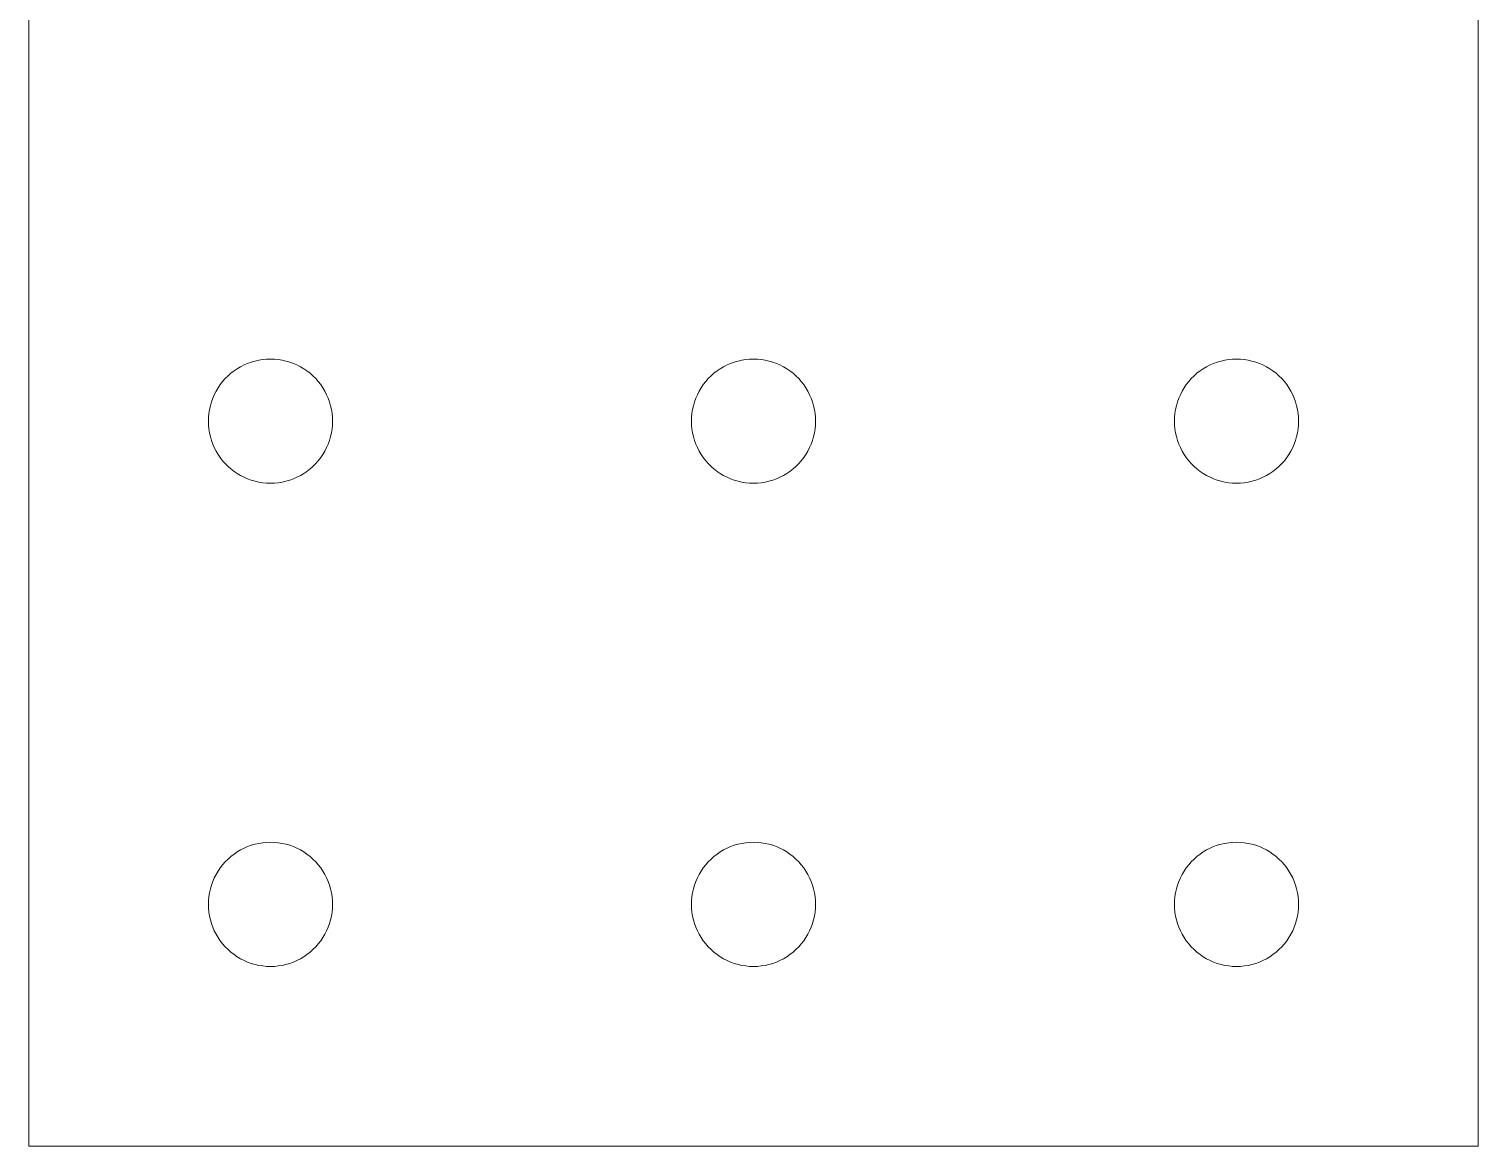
# Model space of a CAD drawing. Header units: millimetres. Extents: x -38 to 76, y -76 to 76.
# Drawn here: x -38.1 to 38.1, y -76.2 to -17.5 of the extents above; entities that cross this region are included whole.
import ezdxf

# ---------------------------------------------------------------- set-up
doc = ezdxf.new("R2010")
doc.units = ezdxf.units.MM
doc.layers.get('0').update_dxf_attribs({"linetype": 'CONTINUOUS', "lineweight": 0})

msp = doc.modelspace()

# ---------------------------------------------------------------- linework, layer by layer
for p, q in [((-38.1, -76.2), (-38.1, 76.2)), ((38.1, 76.2), (38.1, -76.2)), ((-26.602, -35.065), (-26.409, -34.996)), ((-26.409, -34.996), (-26.212, -34.939)), ((-26.212, -34.939), (-26.012, -34.894)), ((-26.012, -34.894), (-25.809, -34.862)), ((-25.809, -34.862), (-25.605, -34.843)), ((-25.605, -34.843), (-25.4, -34.836)), ((-25.4, -34.836), (-25.195, -34.843)), ((-25.195, -34.843), (-24.991, -34.862)), ((-24.991, -34.862), (-24.788, -34.894)), ((-24.788, -34.894), (-24.588, -34.939)), ((-24.588, -34.939), (-24.391, -34.996)), ((-24.391, -34.996), (-24.198, -35.065)), ((-1.202, -35.065), (-1.009, -34.996)), ((-1.009, -34.996), (-0.812, -34.939)), ((-0.812, -34.939), (-0.612, -34.894)), ((-0.612, -34.894), (-0.409, -34.862)), ((-0.409, -34.862), (-0.205, -34.843)), ((-0.205, -34.843), (0, -34.836)), ((0, -34.836), (0.205, -34.843)), ((0.205, -34.843), (0.409, -34.862)), ((0.409, -34.862), (0.612, -34.894)), ((0.612, -34.894), (0.812, -34.939)), ((0.812, -34.939), (1.009, -34.996)), ((1.009, -34.996), (1.202, -35.065)), ((24.198, -35.065), (24.391, -34.996)), ((24.391, -34.996), (24.588, -34.939)), ((24.588, -34.939), (24.788, -34.894)), ((24.788, -34.894), (24.991, -34.862)), ((24.991, -34.862), (25.195, -34.843)), ((25.195, -34.843), (25.4, -34.836)), ((25.4, -34.836), (25.605, -34.843)), ((25.605, -34.843), (25.809, -34.862)), ((25.809, -34.862), (26.012, -34.894)), ((26.012, -34.894), (26.212, -34.939)), ((26.212, -34.939), (26.409, -34.996)), ((26.409, -34.996), (26.602, -35.065)), ((-27.779, -35.866), (-27.634, -35.721)), ((-27.634, -35.721), (-27.48, -35.585)), ((-27.48, -35.585), (-27.318, -35.459)), ((-27.318, -35.459), (-27.149, -35.344)), ((-27.149, -35.344), (-26.972, -35.24)), ((-26.972, -35.24), (-26.79, -35.147)), ((-26.79, -35.147), (-26.602, -35.065)), ((-24.198, -35.065), (-24.01, -35.147)), ((-24.01, -35.147), (-23.828, -35.24)), ((-23.828, -35.24), (-23.651, -35.344)), ((-23.651, -35.344), (-23.482, -35.459)), ((-23.482, -35.459), (-23.32, -35.585)), ((-23.32, -35.585), (-23.166, -35.721)), ((-23.166, -35.721), (-23.021, -35.866)), ((-2.379, -35.866), (-2.234, -35.721)), ((-2.234, -35.721), (-2.08, -35.585)), ((-2.08, -35.585), (-1.918, -35.459)), ((-1.918, -35.459), (-1.749, -35.344)), ((-1.749, -35.344), (-1.572, -35.24)), ((-1.572, -35.24), (-1.39, -35.147)), ((-1.39, -35.147), (-1.202, -35.065)), ((1.202, -35.065), (1.39, -35.147)), ((1.39, -35.147), (1.572, -35.24)), ((1.572, -35.24), (1.749, -35.344)), ((1.749, -35.344), (1.918, -35.459)), ((1.918, -35.459), (2.08, -35.585)), ((2.08, -35.585), (2.234, -35.721)), ((2.234, -35.721), (2.379, -35.866)), ((23.021, -35.866), (23.166, -35.721)), ((23.166, -35.721), (23.32, -35.585)), ((23.32, -35.585), (23.482, -35.459)), ((23.482, -35.459), (23.651, -35.344)), ((23.651, -35.344), (23.828, -35.24)), ((23.828, -35.24), (24.01, -35.147)), ((24.01, -35.147), (24.198, -35.065)), ((26.602, -35.065), (26.79, -35.147)), ((26.79, -35.147), (26.972, -35.24)), ((26.972, -35.24), (27.149, -35.344)), ((27.149, -35.344), (27.318, -35.459)), ((27.318, -35.459), (27.48, -35.585)), ((27.48, -35.585), (27.634, -35.721)), ((27.634, -35.721), (27.779, -35.866)), ((-28.353, -36.71), (-28.26, -36.528)), ((-28.26, -36.528), (-28.156, -36.351)), ((-28.156, -36.351), (-28.041, -36.182)), ((-28.041, -36.182), (-27.915, -36.02)), ((-27.915, -36.02), (-27.779, -35.866)), ((-23.021, -35.866), (-22.885, -36.02)), ((-22.885, -36.02), (-22.759, -36.182)), ((-22.759, -36.182), (-22.644, -36.351)), ((-22.644, -36.351), (-22.54, -36.528)), ((-22.54, -36.528), (-22.447, -36.71)), ((-2.953, -36.71), (-2.86, -36.528)), ((-2.86, -36.528), (-2.756, -36.351)), ((-2.756, -36.351), (-2.641, -36.182)), ((-2.641, -36.182), (-2.515, -36.02)), ((-2.515, -36.02), (-2.379, -35.866)), ((2.379, -35.866), (2.515, -36.02)), ((2.515, -36.02), (2.641, -36.182)), ((2.641, -36.182), (2.756, -36.351)), ((2.756, -36.351), (2.86, -36.528)), ((2.86, -36.528), (2.953, -36.71)), ((22.447, -36.71), (22.54, -36.528)), ((22.54, -36.528), (22.644, -36.351)), ((22.644, -36.351), (22.759, -36.182)), ((22.759, -36.182), (22.885, -36.02)), ((22.885, -36.02), (23.021, -35.866)), ((27.779, -35.866), (27.915, -36.02)), ((27.915, -36.02), (28.041, -36.182)), ((28.041, -36.182), (28.156, -36.351)), ((28.156, -36.351), (28.26, -36.528)), ((28.26, -36.528), (28.353, -36.71)), ((-28.606, -37.488), (-28.561, -37.288)), ((-28.561, -37.288), (-28.504, -37.091)), ((-28.504, -37.091), (-28.435, -36.898)), ((-28.435, -36.898), (-28.353, -36.71)), ((-22.447, -36.71), (-22.365, -36.898)), ((-22.365, -36.898), (-22.296, -37.091)), ((-22.296, -37.091), (-22.239, -37.288)), ((-22.239, -37.288), (-22.194, -37.488)), ((-3.206, -37.488), (-3.161, -37.288)), ((-3.161, -37.288), (-3.104, -37.091)), ((-3.104, -37.091), (-3.035, -36.898)), ((-3.035, -36.898), (-2.953, -36.71)), ((2.953, -36.71), (3.035, -36.898)), ((3.035, -36.898), (3.104, -37.091)), ((3.104, -37.091), (3.161, -37.288)), ((3.161, -37.288), (3.206, -37.488)), ((22.194, -37.488), (22.239, -37.288)), ((22.239, -37.288), (22.296, -37.091)), ((22.296, -37.091), (22.365, -36.898)), ((22.365, -36.898), (22.447, -36.71)), ((28.353, -36.71), (28.435, -36.898)), ((28.435, -36.898), (28.504, -37.091)), ((28.504, -37.091), (28.561, -37.288)), ((28.561, -37.288), (28.606, -37.488)), ((-28.664, -38.1), (-28.657, -37.895)), ((-28.657, -38.305), (-28.664, -38.1)), ((-28.657, -37.895), (-28.638, -37.691)), ((-28.638, -37.691), (-28.606, -37.488)), ((-22.194, -37.488), (-22.162, -37.691)), ((-22.162, -37.691), (-22.143, -37.895)), ((-22.143, -37.895), (-22.136, -38.1)), ((-22.136, -38.1), (-22.143, -38.305)), ((-3.264, -38.1), (-3.257, -37.895)), ((-3.257, -38.305), (-3.264, -38.1)), ((-3.257, -37.895), (-3.238, -37.691)), ((-3.238, -37.691), (-3.206, -37.488)), ((3.206, -37.488), (3.238, -37.691)), ((3.238, -37.691), (3.257, -37.895)), ((3.257, -37.895), (3.264, -38.1)), ((3.264, -38.1), (3.257, -38.305)), ((22.136, -38.1), (22.143, -37.895)), ((22.143, -38.305), (22.136, -38.1)), ((22.143, -37.895), (22.162, -37.691)), ((22.162, -37.691), (22.194, -37.488)), ((28.606, -37.488), (28.638, -37.691)), ((28.638, -37.691), (28.657, -37.895)), ((28.657, -37.895), (28.664, -38.1)), ((28.664, -38.1), (28.657, -38.305)), ((-28.638, -38.509), (-28.657, -38.305)), ((-28.606, -38.712), (-28.638, -38.509)), ((-28.561, -38.912), (-28.606, -38.712)), ((-22.194, -38.712), (-22.239, -38.912)), ((-22.162, -38.509), (-22.194, -38.712)), ((-22.143, -38.305), (-22.162, -38.509)), ((-3.238, -38.509), (-3.257, -38.305)), ((-3.206, -38.712), (-3.238, -38.509)), ((-3.161, -38.912), (-3.206, -38.712)), ((3.206, -38.712), (3.161, -38.912)), ((3.238, -38.509), (3.206, -38.712)), ((3.257, -38.305), (3.238, -38.509)), ((22.162, -38.509), (22.143, -38.305)), ((22.194, -38.712), (22.162, -38.509)), ((22.239, -38.912), (22.194, -38.712)), ((28.606, -38.712), (28.561, -38.912)), ((28.638, -38.509), (28.606, -38.712)), ((28.657, -38.305), (28.638, -38.509)), ((-28.504, -39.109), (-28.561, -38.912)), ((-28.435, -39.302), (-28.504, -39.109)), ((-28.353, -39.49), (-28.435, -39.302)), ((-28.26, -39.672), (-28.353, -39.49)), ((-22.447, -39.49), (-22.54, -39.672)), ((-22.365, -39.302), (-22.447, -39.49)), ((-22.296, -39.109), (-22.365, -39.302)), ((-22.239, -38.912), (-22.296, -39.109)), ((-3.104, -39.109), (-3.161, -38.912)), ((-3.035, -39.302), (-3.104, -39.109)), ((-2.953, -39.49), (-3.035, -39.302)), ((-2.86, -39.672), (-2.953, -39.49)), ((2.953, -39.49), (2.86, -39.672)), ((3.035, -39.302), (2.953, -39.49)), ((3.104, -39.109), (3.035, -39.302)), ((3.161, -38.912), (3.104, -39.109)), ((22.296, -39.109), (22.239, -38.912)), ((22.365, -39.302), (22.296, -39.109)), ((22.447, -39.49), (22.365, -39.302)), ((22.54, -39.672), (22.447, -39.49)), ((28.353, -39.49), (28.26, -39.672)), ((28.435, -39.302), (28.353, -39.49)), ((28.504, -39.109), (28.435, -39.302)), ((28.561, -38.912), (28.504, -39.109)), ((-28.156, -39.849), (-28.26, -39.672)), ((-28.041, -40.018), (-28.156, -39.849)), ((-27.915, -40.18), (-28.041, -40.018)), ((-27.779, -40.334), (-27.915, -40.18)), ((-27.634, -40.479), (-27.779, -40.334)), ((-23.021, -40.334), (-23.166, -40.479)), ((-22.885, -40.18), (-23.021, -40.334)), ((-22.759, -40.018), (-22.885, -40.18)), ((-22.644, -39.849), (-22.759, -40.018)), ((-22.54, -39.672), (-22.644, -39.849)), ((-2.756, -39.849), (-2.86, -39.672)), ((-2.641, -40.018), (-2.756, -39.849)), ((-2.515, -40.18), (-2.641, -40.018)), ((-2.379, -40.334), (-2.515, -40.18)), ((-2.234, -40.479), (-2.379, -40.334)), ((2.379, -40.334), (2.234, -40.479)), ((2.515, -40.18), (2.379, -40.334)), ((2.641, -40.018), (2.515, -40.18)), ((2.756, -39.849), (2.641, -40.018)), ((2.86, -39.672), (2.756, -39.849)), ((22.644, -39.849), (22.54, -39.672)), ((22.759, -40.018), (22.644, -39.849)), ((22.885, -40.18), (22.759, -40.018)), ((23.021, -40.334), (22.885, -40.18)), ((23.166, -40.479), (23.021, -40.334)), ((27.779, -40.334), (27.634, -40.479)), ((27.915, -40.18), (27.779, -40.334)), ((28.041, -40.018), (27.915, -40.18)), ((28.156, -39.849), (28.041, -40.018)), ((28.26, -39.672), (28.156, -39.849)), ((-27.48, -40.615), (-27.634, -40.479)), ((-27.318, -40.741), (-27.48, -40.615)), ((-27.149, -40.856), (-27.318, -40.741)), ((-26.972, -40.96), (-27.149, -40.856)), ((-26.79, -41.053), (-26.972, -40.96)), ((-26.602, -41.135), (-26.79, -41.053)), ((-26.409, -41.204), (-26.602, -41.135)), ((-24.198, -41.135), (-24.391, -41.204)), ((-24.01, -41.053), (-24.198, -41.135)), ((-23.828, -40.96), (-24.01, -41.053)), ((-23.651, -40.856), (-23.828, -40.96)), ((-23.482, -40.741), (-23.651, -40.856)), ((-23.32, -40.615), (-23.482, -40.741)), ((-23.166, -40.479), (-23.32, -40.615)), ((-2.08, -40.615), (-2.234, -40.479)), ((-1.918, -40.741), (-2.08, -40.615)), ((-1.749, -40.856), (-1.918, -40.741)), ((-1.572, -40.96), (-1.749, -40.856)), ((-1.39, -41.053), (-1.572, -40.96)), ((-1.202, -41.135), (-1.39, -41.053)), ((-1.009, -41.204), (-1.202, -41.135)), ((1.202, -41.135), (1.009, -41.204)), ((1.39, -41.053), (1.202, -41.135)), ((1.572, -40.96), (1.39, -41.053)), ((1.749, -40.856), (1.572, -40.96)), ((1.918, -40.741), (1.749, -40.856)), ((2.08, -40.615), (1.918, -40.741)), ((2.234, -40.479), (2.08, -40.615)), ((23.32, -40.615), (23.166, -40.479)), ((23.482, -40.741), (23.32, -40.615)), ((23.651, -40.856), (23.482, -40.741)), ((23.828, -40.96), (23.651, -40.856)), ((24.01, -41.053), (23.828, -40.96)), ((24.198, -41.135), (24.01, -41.053)), ((24.391, -41.204), (24.198, -41.135)), ((26.602, -41.135), (26.409, -41.204)), ((26.79, -41.053), (26.602, -41.135)), ((26.972, -40.96), (26.79, -41.053)), ((27.149, -40.856), (26.972, -40.96)), ((27.318, -40.741), (27.149, -40.856)), ((27.48, -40.615), (27.318, -40.741)), ((27.634, -40.479), (27.48, -40.615)), ((-26.212, -41.261), (-26.409, -41.204)), ((-26.012, -41.306), (-26.212, -41.261)), ((-25.809, -41.338), (-26.012, -41.306)), ((-25.605, -41.357), (-25.809, -41.338)), ((-25.4, -41.364), (-25.605, -41.357)), ((-25.195, -41.357), (-25.4, -41.364)), ((-24.991, -41.338), (-25.195, -41.357)), ((-24.788, -41.306), (-24.991, -41.338)), ((-24.588, -41.261), (-24.788, -41.306)), ((-24.391, -41.204), (-24.588, -41.261)), ((-0.812, -41.261), (-1.009, -41.204)), ((-0.612, -41.306), (-0.812, -41.261)), ((-0.409, -41.338), (-0.612, -41.306)), ((-0.205, -41.357), (-0.409, -41.338)), ((0, -41.364), (-0.205, -41.357)), ((0.205, -41.357), (0, -41.364)), ((0.409, -41.338), (0.205, -41.357)), ((0.612, -41.306), (0.409, -41.338)), ((0.812, -41.261), (0.612, -41.306)), ((1.009, -41.204), (0.812, -41.261)), ((24.588, -41.261), (24.391, -41.204)), ((24.788, -41.306), (24.588, -41.261)), ((24.991, -41.338), (24.788, -41.306)), ((25.195, -41.357), (24.991, -41.338)), ((25.4, -41.364), (25.195, -41.357)), ((25.605, -41.357), (25.4, -41.364)), ((25.809, -41.338), (25.605, -41.357)), ((26.012, -41.306), (25.809, -41.338)), ((26.212, -41.261), (26.012, -41.306)), ((26.409, -41.204), (26.212, -41.261)), ((-27.48, -60.985), (-27.318, -60.859)), ((-27.318, -60.859), (-27.149, -60.744)), ((-27.149, -60.744), (-26.972, -60.64)), ((-26.972, -60.64), (-26.79, -60.547)), ((-26.79, -60.547), (-26.602, -60.465)), ((-26.602, -60.465), (-26.409, -60.396)), ((-26.409, -60.396), (-26.212, -60.339)), ((-26.212, -60.339), (-26.012, -60.294)), ((-26.012, -60.294), (-25.809, -60.262)), ((-25.809, -60.262), (-25.605, -60.243)), ((-25.605, -60.243), (-25.4, -60.236)), ((-25.4, -60.236), (-25.195, -60.243)), ((-25.195, -60.243), (-24.991, -60.262)), ((-24.991, -60.262), (-24.788, -60.294)), ((-24.788, -60.294), (-24.588, -60.339)), ((-24.588, -60.339), (-24.391, -60.396)), ((-24.391, -60.396), (-24.198, -60.465)), ((-24.198, -60.465), (-24.01, -60.547)), ((-24.01, -60.547), (-23.828, -60.64)), ((-23.828, -60.64), (-23.651, -60.744)), ((-23.651, -60.744), (-23.482, -60.859)), ((-23.482, -60.859), (-23.32, -60.985)), ((-2.08, -60.985), (-1.918, -60.859)), ((-1.918, -60.859), (-1.749, -60.744)), ((-1.749, -60.744), (-1.572, -60.64)), ((-1.572, -60.64), (-1.39, -60.547)), ((-1.39, -60.547), (-1.202, -60.465)), ((-1.202, -60.465), (-1.009, -60.396)), ((-1.009, -60.396), (-0.812, -60.339)), ((-0.812, -60.339), (-0.612, -60.294)), ((-0.612, -60.294), (-0.409, -60.262)), ((-0.409, -60.262), (-0.205, -60.243)), ((-0.205, -60.243), (0, -60.236)), ((0, -60.236), (0.205, -60.243)), ((0.205, -60.243), (0.409, -60.262)), ((0.409, -60.262), (0.612, -60.294)), ((0.612, -60.294), (0.812, -60.339)), ((0.812, -60.339), (1.009, -60.396)), ((1.009, -60.396), (1.202, -60.465)), ((1.202, -60.465), (1.39, -60.547)), ((1.39, -60.547), (1.572, -60.64)), ((1.572, -60.64), (1.749, -60.744)), ((1.749, -60.744), (1.918, -60.859)), ((1.918, -60.859), (2.08, -60.985)), ((23.32, -60.985), (23.482, -60.859)), ((23.482, -60.859), (23.651, -60.744)), ((23.651, -60.744), (23.828, -60.64)), ((23.828, -60.64), (24.01, -60.547)), ((24.01, -60.547), (24.198, -60.465)), ((24.198, -60.465), (24.391, -60.396)), ((24.391, -60.396), (24.588, -60.339)), ((24.588, -60.339), (24.788, -60.294)), ((24.788, -60.294), (24.991, -60.262)), ((24.991, -60.262), (25.195, -60.243)), ((25.195, -60.243), (25.4, -60.236)), ((25.4, -60.236), (25.605, -60.243)), ((25.605, -60.243), (25.809, -60.262)), ((25.809, -60.262), (26.012, -60.294)), ((26.012, -60.294), (26.212, -60.339)), ((26.212, -60.339), (26.409, -60.396)), ((26.409, -60.396), (26.602, -60.465)), ((26.602, -60.465), (26.79, -60.547)), ((26.79, -60.547), (26.972, -60.64)), ((26.972, -60.64), (27.149, -60.744)), ((27.149, -60.744), (27.318, -60.859)), ((27.318, -60.859), (27.48, -60.985)), ((-28.156, -61.751), (-28.041, -61.582)), ((-28.041, -61.582), (-27.915, -61.42)), ((-27.915, -61.42), (-27.779, -61.266)), ((-27.779, -61.266), (-27.634, -61.121)), ((-27.634, -61.121), (-27.48, -60.985)), ((-23.32, -60.985), (-23.166, -61.121)), ((-23.166, -61.121), (-23.021, -61.266)), ((-23.021, -61.266), (-22.885, -61.42)), ((-22.885, -61.42), (-22.759, -61.582)), ((-22.759, -61.582), (-22.644, -61.751)), ((-2.756, -61.751), (-2.641, -61.582)), ((-2.641, -61.582), (-2.515, -61.42)), ((-2.515, -61.42), (-2.379, -61.266)), ((-2.379, -61.266), (-2.234, -61.121)), ((-2.234, -61.121), (-2.08, -60.985)), ((2.08, -60.985), (2.234, -61.121)), ((2.234, -61.121), (2.379, -61.266)), ((2.379, -61.266), (2.515, -61.42)), ((2.515, -61.42), (2.641, -61.582)), ((2.641, -61.582), (2.756, -61.751)), ((22.644, -61.751), (22.759, -61.582)), ((22.759, -61.582), (22.885, -61.42)), ((22.885, -61.42), (23.021, -61.266)), ((23.021, -61.266), (23.166, -61.121)), ((23.166, -61.121), (23.32, -60.985)), ((27.48, -60.985), (27.634, -61.121)), ((27.634, -61.121), (27.779, -61.266)), ((27.779, -61.266), (27.915, -61.42)), ((27.915, -61.42), (28.041, -61.582)), ((28.041, -61.582), (28.156, -61.751)), ((-28.504, -62.491), (-28.435, -62.298)), ((-28.435, -62.298), (-28.353, -62.11)), ((-28.353, -62.11), (-28.26, -61.928)), ((-28.26, -61.928), (-28.156, -61.751)), ((-22.644, -61.751), (-22.54, -61.928)), ((-22.54, -61.928), (-22.447, -62.11)), ((-22.447, -62.11), (-22.365, -62.298)), ((-22.365, -62.298), (-22.296, -62.491)), ((-3.104, -62.491), (-3.035, -62.298)), ((-3.035, -62.298), (-2.953, -62.11)), ((-2.953, -62.11), (-2.86, -61.928)), ((-2.86, -61.928), (-2.756, -61.751)), ((2.756, -61.751), (2.86, -61.928)), ((2.86, -61.928), (2.953, -62.11)), ((2.953, -62.11), (3.035, -62.298)), ((3.035, -62.298), (3.104, -62.491)), ((22.296, -62.491), (22.365, -62.298)), ((22.365, -62.298), (22.447, -62.11)), ((22.447, -62.11), (22.54, -61.928)), ((22.54, -61.928), (22.644, -61.751)), ((28.156, -61.751), (28.26, -61.928)), ((28.26, -61.928), (28.353, -62.11)), ((28.353, -62.11), (28.435, -62.298)), ((28.435, -62.298), (28.504, -62.491)), ((-28.657, -63.295), (-28.638, -63.091)), ((-28.638, -63.091), (-28.606, -62.888)), ((-28.606, -62.888), (-28.561, -62.688)), ((-28.561, -62.688), (-28.504, -62.491)), ((-22.296, -62.491), (-22.239, -62.688)), ((-22.239, -62.688), (-22.194, -62.888)), ((-22.194, -62.888), (-22.162, -63.091)), ((-22.162, -63.091), (-22.143, -63.295)), ((-3.257, -63.295), (-3.238, -63.091)), ((-3.238, -63.091), (-3.206, -62.888)), ((-3.206, -62.888), (-3.161, -62.688)), ((-3.161, -62.688), (-3.104, -62.491)), ((3.104, -62.491), (3.161, -62.688)), ((3.161, -62.688), (3.206, -62.888)), ((3.206, -62.888), (3.238, -63.091)), ((3.238, -63.091), (3.257, -63.295)), ((22.143, -63.295), (22.162, -63.091)), ((22.162, -63.091), (22.194, -62.888)), ((22.194, -62.888), (22.239, -62.688)), ((22.239, -62.688), (22.296, -62.491)), ((28.504, -62.491), (28.561, -62.688)), ((28.561, -62.688), (28.606, -62.888)), ((28.606, -62.888), (28.638, -63.091)), ((28.638, -63.091), (28.657, -63.295)), ((-28.664, -63.5), (-28.657, -63.295)), ((-28.657, -63.705), (-28.664, -63.5)), ((-28.638, -63.909), (-28.657, -63.705)), ((-28.606, -64.112), (-28.638, -63.909)), ((-22.162, -63.909), (-22.194, -64.112)), ((-22.143, -63.705), (-22.162, -63.909)), ((-22.143, -63.295), (-22.136, -63.5)), ((-22.136, -63.5), (-22.143, -63.705)), ((-3.264, -63.5), (-3.257, -63.295)), ((-3.257, -63.705), (-3.264, -63.5)), ((-3.238, -63.909), (-3.257, -63.705)), ((-3.206, -64.112), (-3.238, -63.909)), ((3.238, -63.909), (3.206, -64.112)), ((3.257, -63.705), (3.238, -63.909)), ((3.257, -63.295), (3.264, -63.5)), ((3.264, -63.5), (3.257, -63.705)), ((22.136, -63.5), (22.143, -63.295)), ((22.143, -63.705), (22.136, -63.5)), ((22.162, -63.909), (22.143, -63.705)), ((22.194, -64.112), (22.162, -63.909)), ((28.638, -63.909), (28.606, -64.112)), ((28.657, -63.705), (28.638, -63.909)), ((28.657, -63.295), (28.664, -63.5)), ((28.664, -63.5), (28.657, -63.705)), ((-28.561, -64.312), (-28.606, -64.112)), ((-28.504, -64.509), (-28.561, -64.312)), ((-28.435, -64.702), (-28.504, -64.509)), ((-28.353, -64.89), (-28.435, -64.702)), ((-22.365, -64.702), (-22.447, -64.89)), ((-22.296, -64.509), (-22.365, -64.702)), ((-22.239, -64.312), (-22.296, -64.509)), ((-22.194, -64.112), (-22.239, -64.312)), ((-3.161, -64.312), (-3.206, -64.112)), ((-3.104, -64.509), (-3.161, -64.312)), ((-3.035, -64.702), (-3.104, -64.509)), ((-2.953, -64.89), (-3.035, -64.702)), ((3.035, -64.702), (2.953, -64.89)), ((3.104, -64.509), (3.035, -64.702)), ((3.161, -64.312), (3.104, -64.509)), ((3.206, -64.112), (3.161, -64.312)), ((22.239, -64.312), (22.194, -64.112)), ((22.296, -64.509), (22.239, -64.312)), ((22.365, -64.702), (22.296, -64.509)), ((22.447, -64.89), (22.365, -64.702)), ((28.435, -64.702), (28.353, -64.89)), ((28.504, -64.509), (28.435, -64.702)), ((28.561, -64.312), (28.504, -64.509)), ((28.606, -64.112), (28.561, -64.312)), ((-28.26, -65.072), (-28.353, -64.89)), ((-28.156, -65.249), (-28.26, -65.072)), ((-28.041, -65.418), (-28.156, -65.249)), ((-27.915, -65.58), (-28.041, -65.418)), ((-22.759, -65.418), (-22.885, -65.58)), ((-22.644, -65.249), (-22.759, -65.418)), ((-22.54, -65.072), (-22.644, -65.249)), ((-22.447, -64.89), (-22.54, -65.072)), ((-2.86, -65.072), (-2.953, -64.89)), ((-2.756, -65.249), (-2.86, -65.072)), ((-2.641, -65.418), (-2.756, -65.249)), ((-2.515, -65.58), (-2.641, -65.418)), ((2.641, -65.418), (2.515, -65.58)), ((2.756, -65.249), (2.641, -65.418)), ((2.86, -65.072), (2.756, -65.249)), ((2.953, -64.89), (2.86, -65.072)), ((22.54, -65.072), (22.447, -64.89)), ((22.644, -65.249), (22.54, -65.072)), ((22.759, -65.418), (22.644, -65.249)), ((22.885, -65.58), (22.759, -65.418)), ((28.041, -65.418), (27.915, -65.58)), ((28.156, -65.249), (28.041, -65.418)), ((28.26, -65.072), (28.156, -65.249)), ((28.353, -64.89), (28.26, -65.072)), ((-27.779, -65.734), (-27.915, -65.58)), ((-27.634, -65.879), (-27.779, -65.734)), ((-27.48, -66.015), (-27.634, -65.879)), ((-27.318, -66.141), (-27.48, -66.015)), ((-27.149, -66.256), (-27.318, -66.141)), ((-26.972, -66.36), (-27.149, -66.256)), ((-23.651, -66.256), (-23.828, -66.36)), ((-23.482, -66.141), (-23.651, -66.256)), ((-23.32, -66.015), (-23.482, -66.141)), ((-23.166, -65.879), (-23.32, -66.015)), ((-23.021, -65.734), (-23.166, -65.879)), ((-22.885, -65.58), (-23.021, -65.734)), ((-2.379, -65.734), (-2.515, -65.58)), ((-2.234, -65.879), (-2.379, -65.734)), ((-2.08, -66.015), (-2.234, -65.879)), ((-1.918, -66.141), (-2.08, -66.015)), ((-1.749, -66.256), (-1.918, -66.141)), ((-1.572, -66.36), (-1.749, -66.256)), ((1.749, -66.256), (1.572, -66.36)), ((1.918, -66.141), (1.749, -66.256)), ((2.08, -66.015), (1.918, -66.141)), ((2.234, -65.879), (2.08, -66.015)), ((2.379, -65.734), (2.234, -65.879)), ((2.515, -65.58), (2.379, -65.734)), ((23.021, -65.734), (22.885, -65.58)), ((23.166, -65.879), (23.021, -65.734)), ((23.32, -66.015), (23.166, -65.879)), ((23.482, -66.141), (23.32, -66.015)), ((23.651, -66.256), (23.482, -66.141)), ((23.828, -66.36), (23.651, -66.256)), ((27.149, -66.256), (26.972, -66.36)), ((27.318, -66.141), (27.149, -66.256)), ((27.48, -66.015), (27.318, -66.141)), ((27.634, -65.879), (27.48, -66.015)), ((27.779, -65.734), (27.634, -65.879)), ((27.915, -65.58), (27.779, -65.734)), ((-26.79, -66.453), (-26.972, -66.36)), ((-26.602, -66.535), (-26.79, -66.453)), ((-26.409, -66.604), (-26.602, -66.535)), ((-26.212, -66.661), (-26.409, -66.604)), ((-26.012, -66.706), (-26.212, -66.661)), ((-25.809, -66.738), (-26.012, -66.706)), ((-25.605, -66.757), (-25.809, -66.738)), ((-25.4, -66.764), (-25.605, -66.757)), ((-25.195, -66.757), (-25.4, -66.764)), ((-24.991, -66.738), (-25.195, -66.757)), ((-24.788, -66.706), (-24.991, -66.738)), ((-24.588, -66.661), (-24.788, -66.706)), ((-24.391, -66.604), (-24.588, -66.661)), ((-24.198, -66.535), (-24.391, -66.604)), ((-24.01, -66.453), (-24.198, -66.535)), ((-23.828, -66.36), (-24.01, -66.453)), ((-1.39, -66.453), (-1.572, -66.36)), ((-1.202, -66.535), (-1.39, -66.453)), ((-1.009, -66.604), (-1.202, -66.535)), ((-0.812, -66.661), (-1.009, -66.604)), ((-0.612, -66.706), (-0.812, -66.661)), ((-0.409, -66.738), (-0.612, -66.706)), ((-0.205, -66.757), (-0.409, -66.738)), ((0, -66.764), (-0.205, -66.757)), ((0.205, -66.757), (0, -66.764)), ((0.409, -66.738), (0.205, -66.757)), ((0.612, -66.706), (0.409, -66.738)), ((0.812, -66.661), (0.612, -66.706)), ((1.009, -66.604), (0.812, -66.661)), ((1.202, -66.535), (1.009, -66.604)), ((1.39, -66.453), (1.202, -66.535)), ((1.572, -66.36), (1.39, -66.453)), ((24.01, -66.453), (23.828, -66.36)), ((24.198, -66.535), (24.01, -66.453)), ((24.391, -66.604), (24.198, -66.535)), ((24.588, -66.661), (24.391, -66.604)), ((24.788, -66.706), (24.588, -66.661)), ((24.991, -66.738), (24.788, -66.706)), ((25.195, -66.757), (24.991, -66.738)), ((25.4, -66.764), (25.195, -66.757)), ((25.605, -66.757), (25.4, -66.764)), ((25.809, -66.738), (25.605, -66.757)), ((26.012, -66.706), (25.809, -66.738)), ((26.212, -66.661), (26.012, -66.706)), ((26.409, -66.604), (26.212, -66.661)), ((26.602, -66.535), (26.409, -66.604)), ((26.79, -66.453), (26.602, -66.535)), ((26.972, -66.36), (26.79, -66.453)), ((38.1, -76.2), (-38.1, -76.2))]:
    msp.add_line(p, q)

doc.saveas('drawing.dxf')
